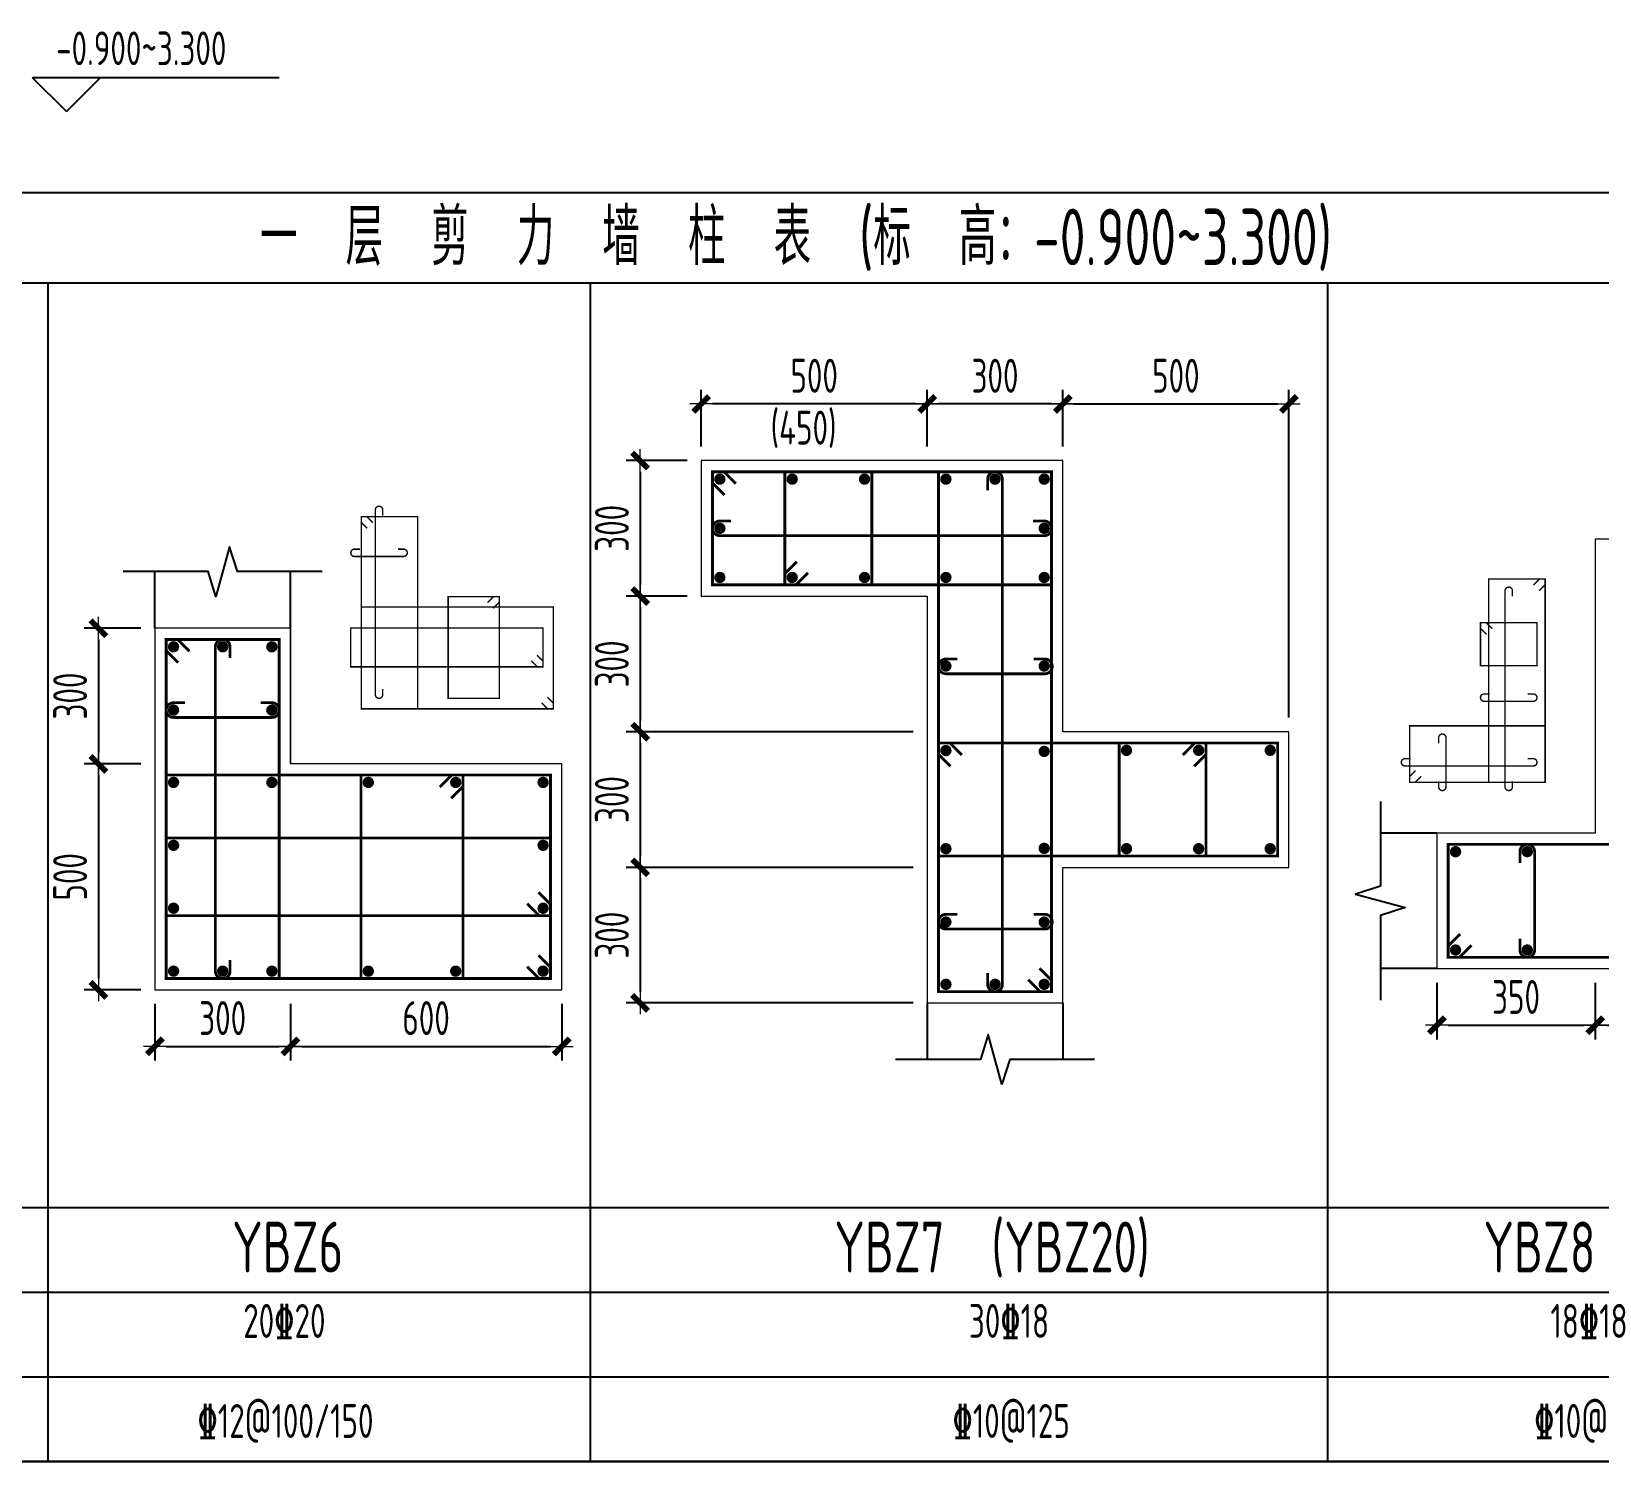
# Model space of a CAD drawing. Extents: x -144902 to 588294, y -160863 to 65494.
# Drawn here: x 16434 to 30311, y 22055 to 34711 of the extents above; entities that cross this region are included whole.
import ezdxf
from ezdxf.enums import TextEntityAlignment as Align

# ---------------------------------------------------------------- set-up
doc = ezdxf.new("R2010")
doc.units = 0
doc.header["$LTSCALE"] = 100
doc.layers.get('0').update_dxf_attribs({"linetype": 'CONTINUOUS'})
doc.layers.get('Defpoints').update_dxf_attribs({"linetype": 'CONTINUOUS'})
for name, color, linetype in [('DIM_ELEV', 3, 'CONTINUOUS'), ('Note', 7, 'CONTINUOUS'), ('TAB', 7, 'CONTINUOUS'), ('THIN', 7, 'CONTINUOUS')]:
    doc.layers.add(name, color=color, linetype=linetype)
for name, color, linetype, lineweight in [('PUB_TEXT', 141, 'CONTINUOUS', 5), ('REIN', 6, 'CONTINUOUS', 18), ('Z-柱大样外框', 7, 'ByLayer', 18), ('Z-详图标注', 3, 'CONTINUOUS', 18)]:
    doc.layers.add(name, color=color, linetype=linetype, lineweight=lineweight)
doc.styles.get("Standard").update_dxf_attribs({"font": 'tssdeng.shx', "width": 0.7, "bigfont": 'tssdchn.shx'})
doc.styles.add('TCCAD_Dimension', font='Tssdeng.shx', dxfattribs={"width": 0.7, "bigfont": 'tssdchn.shx'})
doc.dimstyles.new('TCCAD_25_100', dxfattribs={"dimtxt": 300, "dimasz": 100, "dimexe": 125, "dimexo": 125, "dimgap": 100, "dimtad": 1, "dimdec": 0, "dimlfac": 0.25, "dimzin": 0, "dimdsep": 46, "dimtxsty": 'TCCAD_Dimension', "dimblk": '_TCDBK25_100', "dimcen": 0, "dimclrt": 7, "dimadec": 0, "dimazin": 0, "dimtfac": 1, "dimtdec": 0, "dimtix": 1, "dimtmove": 2, "dimatfit": 3, "dimfxl": 1, "dimtolj": 1, "dimtzin": 0, "dimarcsym": 0})

# ---------------------------------------------------------------- blocks, each defined once
blk = doc.blocks.new('_TCDBK25_100')
blk.add_line((-1, 0), (1, 0))
at = {"const_width": 0.5}
blk.add_lwpolyline([(-0.7, -0.7), (0.7, 0.7)], dxfattribs=at)
blk = doc.blocks.new('*D23')
at = {"layer": 'Defpoints', "color": 0}
for p in [(17527, 29430), (17027, 28230), (17527, 28230)]:
    blk.add_point(p, dxfattribs=at)
at = {"layer": 'Z-详图标注', "color": 0, "lineweight": -2}
for p, q in [((17402, 29430), (16902, 29430)), ((17027, 29330), (17027, 28330)), ((17402, 28230), (16902, 28230))]:
    blk.add_line(p, q, dxfattribs=at)
at = {"layer": 'Z-详图标注', "color": 0, "lineweight": -2, "xscale": 100, "yscale": 100, "zscale": 100}
for p, rotation in [((17027, 29430), 90), ((17027, 28230), 270)]:
    blk.add_blockref('_TCDBK25_100', p, dxfattribs=dict(at, rotation=rotation))
at = {"layer": 'Z-详图标注', "color": 7, "insert": (16777, 28830), "char_height": 300, "attachment_point": 5, "rotation": 90, "style": 'TCCAD_Dimension'}
blk.add_mtext('\\A1;300', dxfattribs=at)
blk = doc.blocks.new('*D24')
at = {"layer": 'Defpoints', "color": 0}
for p in [(17527, 28230), (17027, 26230), (17527, 26230)]:
    blk.add_point(p, dxfattribs=at)
at = {"layer": 'Z-详图标注', "color": 0, "lineweight": -2}
for p, q in [((17402, 28230), (16902, 28230)), ((17027, 28130), (17027, 26330)), ((17402, 26230), (16902, 26230))]:
    blk.add_line(p, q, dxfattribs=at)
at = {"layer": 'Z-详图标注', "color": 0, "lineweight": -2, "xscale": 100, "yscale": 100, "zscale": 100}
for p, rotation in [((17027, 28230), 90), ((17027, 26230), 270)]:
    blk.add_blockref('_TCDBK25_100', p, dxfattribs=dict(at, rotation=rotation))
at = {"layer": 'Z-详图标注', "color": 7, "insert": (16777, 27230), "char_height": 300, "attachment_point": 5, "rotation": 90, "style": 'TCCAD_Dimension'}
blk.add_mtext('\\A1;500', dxfattribs=at)
blk = doc.blocks.new('*D25')
at = {"layer": 'Defpoints', "color": 0}
for p in [(17527, 26230), (18727, 26230), (18727, 25730)]:
    blk.add_point(p, dxfattribs=at)
at = {"layer": 'Z-详图标注', "color": 0, "lineweight": -2}
for p, q in [((17527, 26105), (17527, 25605)), ((18727, 26105), (18727, 25605)), ((17627, 25730), (18627, 25730))]:
    blk.add_line(p, q, dxfattribs=at)
at = {"layer": 'Z-详图标注', "color": 0, "lineweight": -2, "xscale": 100, "yscale": 100, "zscale": 100, "rotation": 180}
blk.add_blockref('_TCDBK25_100', (17527, 25730), dxfattribs=at)
at = {"layer": 'Z-详图标注', "color": 0, "lineweight": -2, "xscale": 100, "yscale": 100, "zscale": 100}
blk.add_blockref('_TCDBK25_100', (18727, 25730), dxfattribs=at)
at = {"layer": 'Z-详图标注', "color": 7, "insert": (18127, 25980), "char_height": 300, "attachment_point": 5, "style": 'TCCAD_Dimension'}
blk.add_mtext('\\A1;300', dxfattribs=at)
blk = doc.blocks.new('*D26')
at = {"layer": 'Defpoints', "color": 0}
for p in [(18727, 26230), (21127, 26230), (21127, 25730)]:
    blk.add_point(p, dxfattribs=at)
at = {"layer": 'Z-详图标注', "color": 0, "lineweight": -2}
for p, q in [((18727, 26105), (18727, 25605)), ((21127, 26105), (21127, 25605)), ((18827, 25730), (21027, 25730))]:
    blk.add_line(p, q, dxfattribs=at)
at = {"layer": 'Z-详图标注', "color": 0, "lineweight": -2, "xscale": 100, "yscale": 100, "zscale": 100, "rotation": 180}
blk.add_blockref('_TCDBK25_100', (18727, 25730), dxfattribs=at)
at = {"layer": 'Z-详图标注', "color": 0, "lineweight": -2, "xscale": 100, "yscale": 100, "zscale": 100}
blk.add_blockref('_TCDBK25_100', (21127, 25730), dxfattribs=at)
at = {"layer": 'Z-详图标注', "color": 7, "insert": (19927, 25980), "char_height": 300, "attachment_point": 5, "style": 'TCCAD_Dimension'}
blk.add_mtext('\\A1;600', dxfattribs=at)
blk = doc.blocks.new('*D27')
at = {"layer": 'Defpoints', "color": 0}
for p in [(24361, 31414), (24361, 30914), (25561, 30914)]:
    blk.add_point(p, dxfattribs=at)
at = {"layer": 'Z-详图标注', "color": 0, "lineweight": -2}
for p, q in [((24361, 31039), (24361, 31539)), ((25561, 31039), (25561, 31539)), ((25461, 31414), (24461, 31414))]:
    blk.add_line(p, q, dxfattribs=at)
at = {"layer": 'Z-详图标注', "color": 0, "lineweight": -2, "xscale": 100, "yscale": 100, "zscale": 100, "rotation": 180}
blk.add_blockref('_TCDBK25_100', (24361, 31414), dxfattribs=at)
at = {"layer": 'Z-详图标注', "color": 0, "lineweight": -2, "xscale": 100, "yscale": 100, "zscale": 100}
blk.add_blockref('_TCDBK25_100', (25561, 31414), dxfattribs=at)
at = {"layer": 'Z-详图标注', "color": 7, "insert": (24961, 31664), "char_height": 300, "attachment_point": 5, "style": 'TCCAD_Dimension'}
blk.add_mtext('\\A1;300', dxfattribs=at)
blk = doc.blocks.new('*D28')
at = {"layer": 'Defpoints', "color": 0}
for p in [(22361, 31414), (22361, 30914), (24361, 30914)]:
    blk.add_point(p, dxfattribs=at)
at = {"layer": 'Z-详图标注', "color": 0, "lineweight": -2}
for p, q in [((22361, 31039), (22361, 31539)), ((24361, 31039), (24361, 31539)), ((24261, 31414), (22461, 31414))]:
    blk.add_line(p, q, dxfattribs=at)
at = {"layer": 'Z-详图标注', "color": 0, "lineweight": -2, "xscale": 100, "yscale": 100, "zscale": 100, "rotation": 180}
blk.add_blockref('_TCDBK25_100', (22361, 31414), dxfattribs=at)
at = {"layer": 'Z-详图标注', "color": 0, "lineweight": -2, "xscale": 100, "yscale": 100, "zscale": 100}
blk.add_blockref('_TCDBK25_100', (24361, 31414), dxfattribs=at)
at = {"layer": 'Z-详图标注', "color": 7, "insert": (23361, 31664), "char_height": 300, "attachment_point": 5, "style": 'TCCAD_Dimension'}
blk.add_mtext('\\A1;500', dxfattribs=at)
blk = doc.blocks.new('*D29')
at = {"layer": 'Defpoints', "color": 0}
for p in [(28871, 26417), (30271, 26417), (30271, 25917)]:
    blk.add_point(p, dxfattribs=at)
at = {"layer": 'Z-详图标注', "color": 0, "lineweight": -2}
for p, q in [((28871, 26292), (28871, 25792)), ((30271, 26292), (30271, 25792)), ((28971, 25917), (30171, 25917))]:
    blk.add_line(p, q, dxfattribs=at)
at = {"layer": 'Z-详图标注', "color": 0, "lineweight": -2, "xscale": 100, "yscale": 100, "zscale": 100, "rotation": 180}
blk.add_blockref('_TCDBK25_100', (28871, 25917), dxfattribs=at)
at = {"layer": 'Z-详图标注', "color": 0, "lineweight": -2, "xscale": 100, "yscale": 100, "zscale": 100}
blk.add_blockref('_TCDBK25_100', (30271, 25917), dxfattribs=at)
at = {"layer": 'Z-详图标注', "color": 7, "insert": (29571, 26167), "char_height": 300, "attachment_point": 5, "style": 'TCCAD_Dimension'}
blk.add_mtext('\\A1;350', dxfattribs=at)
blk = doc.blocks.new('*D30')
at = {"layer": 'Defpoints', "color": 0}
for p in [(30271, 26417), (31471, 26417), (31471, 25917)]:
    blk.add_point(p, dxfattribs=at)
at = {"layer": 'Z-详图标注', "color": 0, "lineweight": -2}
for p, q in [((30271, 26292), (30271, 25792)), ((31471, 26292), (31471, 25792)), ((30371, 25917), (31371, 25917))]:
    blk.add_line(p, q, dxfattribs=at)
at = {"layer": 'Z-详图标注', "color": 0, "lineweight": -2, "xscale": 100, "yscale": 100, "zscale": 100, "rotation": 180}
blk.add_blockref('_TCDBK25_100', (30271, 25917), dxfattribs=at)
at = {"layer": 'Z-详图标注', "color": 0, "lineweight": -2, "xscale": 100, "yscale": 100, "zscale": 100}
blk.add_blockref('_TCDBK25_100', (31471, 25917), dxfattribs=at)
at = {"layer": 'Z-详图标注', "color": 7, "insert": (30871, 26167), "char_height": 300, "attachment_point": 5, "style": 'TCCAD_Dimension'}
blk.add_mtext('\\A1;300', dxfattribs=at)
blk = doc.blocks.new('*D142')
at = {"layer": 'Defpoints', "color": 0}
for p in [(22361, 30914), (21821, 29714), (22361, 29714)]:
    blk.add_point(p, dxfattribs=at)
at = {"layer": 'Z-详图标注', "color": 0, "lineweight": -2}
for p, q in [((22236, 30914), (21696, 30914)), ((21821, 30814), (21821, 29814)), ((22236, 29714), (21696, 29714))]:
    blk.add_line(p, q, dxfattribs=at)
at = {"layer": 'Z-详图标注', "color": 0, "lineweight": -2, "xscale": 100, "yscale": 100, "zscale": 100}
for p, rotation in [((21821, 30914), 90), ((21821, 29714), 270)]:
    blk.add_blockref('_TCDBK25_100', p, dxfattribs=dict(at, rotation=rotation))
at = {"layer": 'Z-详图标注', "color": 7, "insert": (21571, 30314), "char_height": 300, "attachment_point": 5, "rotation": 90, "style": 'TCCAD_Dimension'}
blk.add_mtext('\\A1;300', dxfattribs=at)
blk = doc.blocks.new('*D143')
at = {"layer": 'Defpoints', "color": 0}
for p in [(22361, 29714), (21821, 28514), (24361, 28514)]:
    blk.add_point(p, dxfattribs=at)
at = {"layer": 'Z-详图标注', "color": 0, "lineweight": -2}
for p, q in [((22236, 29714), (21696, 29714)), ((21821, 29614), (21821, 28614)), ((24236, 28514), (21696, 28514))]:
    blk.add_line(p, q, dxfattribs=at)
at = {"layer": 'Z-详图标注', "color": 0, "lineweight": -2, "xscale": 100, "yscale": 100, "zscale": 100}
for p, rotation in [((21821, 29714), 90), ((21821, 28514), 270)]:
    blk.add_blockref('_TCDBK25_100', p, dxfattribs=dict(at, rotation=rotation))
at = {"layer": 'Z-详图标注', "color": 7, "insert": (21571, 29114), "char_height": 300, "attachment_point": 5, "rotation": 90, "style": 'TCCAD_Dimension'}
blk.add_mtext('\\A1;300', dxfattribs=at)
blk = doc.blocks.new('*D144')
at = {"layer": 'Defpoints', "color": 0}
for p in [(24361, 28514), (21821, 27314), (24361, 27314)]:
    blk.add_point(p, dxfattribs=at)
at = {"layer": 'Z-详图标注', "color": 0, "lineweight": -2}
for p, q in [((24236, 28514), (21696, 28514)), ((21821, 28414), (21821, 27414)), ((24236, 27314), (21696, 27314))]:
    blk.add_line(p, q, dxfattribs=at)
at = {"layer": 'Z-详图标注', "color": 0, "lineweight": -2, "xscale": 100, "yscale": 100, "zscale": 100}
for p, rotation in [((21821, 28514), 90), ((21821, 27314), 270)]:
    blk.add_blockref('_TCDBK25_100', p, dxfattribs=dict(at, rotation=rotation))
at = {"layer": 'Z-详图标注', "color": 7, "insert": (21571, 27914), "char_height": 300, "attachment_point": 5, "rotation": 90, "style": 'TCCAD_Dimension'}
blk.add_mtext('\\A1;300', dxfattribs=at)
blk = doc.blocks.new('*D145')
at = {"layer": 'Defpoints', "color": 0}
for p in [(24361, 27314), (21821, 26114), (24361, 26114)]:
    blk.add_point(p, dxfattribs=at)
at = {"layer": 'Z-详图标注', "color": 0, "lineweight": -2}
for p, q in [((24236, 27314), (21696, 27314)), ((21821, 27214), (21821, 26214)), ((24236, 26114), (21696, 26114))]:
    blk.add_line(p, q, dxfattribs=at)
at = {"layer": 'Z-详图标注', "color": 0, "lineweight": -2, "xscale": 100, "yscale": 100, "zscale": 100}
for p, rotation in [((21821, 27314), 90), ((21821, 26114), 270)]:
    blk.add_blockref('_TCDBK25_100', p, dxfattribs=dict(at, rotation=rotation))
at = {"layer": 'Z-详图标注', "color": 7, "insert": (21571, 26714), "char_height": 300, "attachment_point": 5, "rotation": 90, "style": 'TCCAD_Dimension'}
blk.add_mtext('\\A1;300', dxfattribs=at)
blk = doc.blocks.new('*D146')
at = {"layer": 'Defpoints', "color": 0}
for p in [(27561, 31414), (25561, 30914), (27561, 28514)]:
    blk.add_point(p, dxfattribs=at)
at = {"layer": 'Z-详图标注', "color": 0, "lineweight": -2}
for p, q in [((25561, 31039), (25561, 31539)), ((27561, 28639), (27561, 31539)), ((25661, 31414), (27461, 31414))]:
    blk.add_line(p, q, dxfattribs=at)
at = {"layer": 'Z-详图标注', "color": 0, "lineweight": -2, "xscale": 100, "yscale": 100, "zscale": 100, "rotation": 180}
blk.add_blockref('_TCDBK25_100', (25561, 31414), dxfattribs=at)
at = {"layer": 'Z-详图标注', "color": 0, "lineweight": -2, "xscale": 100, "yscale": 100, "zscale": 100}
blk.add_blockref('_TCDBK25_100', (27561, 31414), dxfattribs=at)
at = {"layer": 'Z-详图标注', "color": 7, "insert": (26561, 31664), "char_height": 300, "attachment_point": 5, "style": 'TCCAD_Dimension'}
blk.add_mtext('\\A1;500', dxfattribs=at)

msp = doc.modelspace()

# ---------------------------------------------------------------- linework, layer by layer
at = {"layer": 'DIM_ELEV'}
for p, q in [((16744.148, 34000.969), (16444.148, 34300.969)), ((18625.449, 34300.969), (16444.148, 34300.969)), ((16744.148, 34000.969), (17044.148, 34300.969))]:
    msp.add_line(p, q, dxfattribs=at)
at = {"layer": 'REIN', "color": 210, "elevation": 0}
for points, const_width in [([(22567.403, 30607.9), (22461.337, 30713.966), (22461.337, 30813.966), (25461.337, 30813.966), (25461.337, 29813.966), (22461.337, 29813.966), (22461.337, 30813.966), (22561.337, 30813.966), (22667.403, 30707.9)], 25), ([(25355.271, 26420.075), (25461.337, 26314.009), (25461.337, 26214.009), (24461.337, 26214.009), (24461.337, 30813.966), (25461.337, 30813.966), (25461.337, 26214.009), (25361.337, 26214.009), (25255.271, 26320.075)], 25), ([(19406.375, 30313.864), (19353.342, 30366.897), (19353.342, 30416.897), (19853.342, 30416.897), (19853.342, 28716.897), (19353.342, 28716.897), (19353.342, 30416.897), (19403.342, 30416.897), (19456.375, 30363.864)], 12.5), ([(29725.945, 29812.98), (29778.978, 29866.013), (29828.978, 29866.013), (29828.978, 28066.013), (29328.978, 28066.013), (29328.978, 29866.013), (29828.978, 29866.013), (29828.978, 29816.013), (29775.945, 29762.98)], 12.5), ([(21000.309, 28819.93), (21053.342, 28766.897), (21053.342, 28716.897), (19353.342, 28716.897), (19353.342, 29616.897), (21053.342, 29616.897), (21053.342, 28716.897), (21003.342, 28716.897), (20950.309, 28769.93)], 12.5), ([(17733.389, 29124.389), (17627.323, 29230.455), (17627.323, 29330.455), (18627.323, 29330.455), (18627.323, 26330.455), (17627.323, 26330.455), (17627.323, 29330.455), (17727.323, 29330.455), (17833.389, 29224.389)], 25), ([(28732.011, 28119.046), (28678.978, 28066.013), (28628.978, 28066.013), (28628.978, 28566.013), (29828.978, 28566.013), (29828.978, 28066.013), (28628.978, 28066.013), (28628.978, 28116.013), (28682.011, 28169.046)], 12.5), ([(24567.403, 28207.943), (24461.337, 28314.009), (24461.337, 28414.009), (27461.337, 28414.009), (27461.337, 27414.009), (24461.337, 27414.009), (24461.337, 28414.009), (24561.337, 28414.009), (24667.403, 28307.943)], 25), ([(20921.257, 26536.521), (21027.323, 26430.455), (21027.323, 26330.455), (17627.323, 26330.455), (17627.323, 28130.455), (21027.323, 28130.455), (21027.323, 26330.455), (20927.323, 26330.455), (20821.257, 26436.521)], 25), ([(29177.145, 26623.492), (29071.079, 26517.426), (28971.079, 26517.426), (28971.079, 27517.426), (31371.079, 27517.426), (31371.079, 26517.426), (28971.079, 26517.426), (28971.079, 26617.426), (29077.145, 26723.492)], 25)]:
    msp.add_lwpolyline(points, dxfattribs=dict(at, const_width=const_width))
at = {"layer": 'REIN', "color": 6, "elevation": 0}
for points, const_width in [([(23307.403, 29920.032), (23201.337, 29813.966), (23101.337, 29813.966), (23101.337, 30813.966), (23871.337, 30813.966), (23871.337, 29813.966), (23101.337, 29813.966), (23101.337, 29913.966), (23207.403, 30020.032)], 25), ([(20470.864, 29656.641), (20523.897, 29709.674), (20573.897, 29709.674), (20573.897, 28809.674), (20122.23, 28809.674), (20122.23, 29709.674), (20573.897, 29709.674), (20573.897, 29659.674), (20520.864, 29606.641)], 12.5), ([(20907.531, 29191.041), (20960.564, 29138.008), (20960.564, 29088.008), (19260.564, 29088.008), (19260.564, 29431.341), (20960.564, 29431.341), (20960.564, 29088.008), (20910.564, 29088.008), (20857.531, 29141.041)], 12.5), ([(29309.511, 29375.48), (29256.478, 29428.513), (29256.478, 29478.513), (29756.478, 29478.513), (29756.478, 29098.513), (29256.478, 29098.513), (29256.478, 29478.513), (29306.478, 29478.513), (29359.511, 29425.48)], 12.5), ([(26622.124, 28307.943), (26728.19, 28414.009), (26828.19, 28414.009), (26828.19, 27414.009), (26059.419, 27414.009), (26059.419, 28414.009), (26828.19, 28414.009), (26828.19, 28314.009), (26722.124, 28207.943)], 25), ([(20047.923, 28024.389), (20153.99, 28130.455), (20253.99, 28130.455), (20253.99, 26330.455), (19350.656, 26330.455), (19350.656, 28130.455), (20253.99, 28130.455), (20253.99, 28030.455), (20147.923, 27924.389)], 25), ([(20921.257, 27093.188), (21027.323, 26987.122), (21027.323, 26887.122), (17627.323, 26887.122), (17627.323, 27573.788), (21027.323, 27573.788), (21027.323, 26887.122), (20927.323, 26887.122), (20821.257, 26993.188)], 25)]:
    msp.add_lwpolyline(points, dxfattribs=dict(at, const_width=const_width))
for points, const_width in [([(24896.337, 30648.966), (24896.337, 30748.966, -1), (25026.337, 30748.966), (25026.337, 26279.009, -1), (24896.337, 26279.009), (24896.337, 26379.009)], 25), ([(19543.064, 28892.174), (19543.064, 28842.174, -1), (19478.064, 28842.174), (19478.064, 30477.174, -1), (19543.064, 30477.174), (19543.064, 30427.174)], 12.5), ([(25296.337, 30378.966), (25396.337, 30378.966, -1), (25396.337, 30248.966), (22526.337, 30248.966, -1), (22526.337, 30378.966), (22626.337, 30378.966)], 25), ([(19678.064, 30129.674), (19728.064, 30129.674, -1), (19728.064, 30064.674), (19293.064, 30064.674, -1), (19293.064, 30129.674), (19343.064, 30129.674)], 12.5), ([(29538.978, 28076.013), (29538.978, 28026.013, -1), (29473.978, 28026.013), (29473.978, 29761.013, -1), (29538.978, 29761.013), (29538.978, 29711.013)], 12.5), ([(18192.323, 26495.455), (18192.323, 26395.455, -1), (18062.323, 26395.455), (18062.323, 29265.455, -1), (18192.323, 29265.455), (18192.323, 29165.455)], 25), ([(25302.164, 29156.976), (25402.164, 29156.976, -1), (25402.164, 29026.976), (24526.337, 29026.976, -1), (24526.337, 29156.976), (24626.337, 29156.976)], 25), ([(18462.323, 28770.455), (18562.323, 28770.455, -1), (18562.323, 28640.455), (17692.323, 28640.455, -1), (17692.323, 28770.455), (17792.323, 28770.455)], 25), ([(29673.978, 28848.513), (29723.978, 28848.513, -1), (29723.978, 28783.513), (29288.978, 28783.513, -1), (29288.978, 28848.513), (29338.978, 28848.513)], 12.5), ([(28886.478, 28411.013), (28886.478, 28461.013, -1), (28951.478, 28461.013), (28951.478, 28026.013, -1), (28886.478, 28026.013), (28886.478, 28076.013)], 12.5), ([(29673.978, 28276.013), (29723.978, 28276.013, -1), (29723.978, 28211.013), (28588.978, 28211.013, -1), (28588.978, 28276.013), (28638.978, 28276.013)], 12.5), ([(29605.649, 27352.426), (29605.649, 27452.426, -1), (29735.649, 27452.426), (29735.649, 26582.426, -1), (29605.649, 26582.426), (29605.649, 26682.426)], 25), ([(25302.164, 26897.747), (25402.164, 26897.747, -1), (25402.164, 26767.747), (24526.337, 26767.747, -1), (24526.337, 26897.747), (24626.337, 26897.747)], 25)]:
    msp.add_lwpolyline(points, format="xyb", dxfattribs=dict(at, const_width=const_width))
at = {"layer": 'REIN', "color": 6, "const_width": 50, "elevation": 0}
for points in [[(22501.337, 30748.966, 1), (22551.337, 30748.966, 1)], [(23141.337, 30748.966, 1), (23191.337, 30748.966, 1)], [(23781.337, 30748.966, 1), (23831.337, 30748.966, 1)], [(24501.337, 30748.966, 1), (24551.337, 30748.966, 1)], [(24936.337, 30748.966, 1), (24986.337, 30748.966, 1)], [(25371.337, 30748.966, 1), (25421.337, 30748.966, 1)], [(22501.337, 30313.966, 1), (22551.337, 30313.966, 1)], [(25371.337, 30313.966, 1), (25421.337, 30313.966, 1)], [(22501.337, 29878.966, 1), (22551.337, 29878.966, 1)], [(23141.337, 29878.966, 1), (23191.337, 29878.966, 1)], [(23781.337, 29878.966, 1), (23831.337, 29878.966, 1)], [(24501.337, 29878.966, 1), (24551.337, 29878.966, 1)], [(25371.337, 29878.966, 1), (25421.337, 29878.966, 1)], [(17667.323, 29265.455, 1), (17717.323, 29265.455, 1)], [(18102.323, 29265.455, 1), (18152.323, 29265.455, 1)], [(18537.323, 29265.455, 1), (18587.323, 29265.455, 1)], [(24501.337, 29094.975, 1), (24551.337, 29094.975, 1)], [(25371.337, 29094.975, 1), (25421.337, 29094.975, 1)], [(17667.323, 28705.455, 1), (17717.323, 28705.455, 1)], [(18537.323, 28705.455, 1), (18587.323, 28705.455, 1)], [(24501.337, 28347.395, 1), (24551.337, 28347.395, 1)], [(25371.337, 28339.592, 1), (25421.337, 28339.592, 1)], [(26099.419, 28349.009, 1), (26149.419, 28349.009, 1)], [(26738.19, 28349.009, 1), (26788.19, 28349.009, 1)], [(27371.337, 28349.009, 1), (27421.337, 28349.009, 1)], [(17667.323, 28065.455, 1), (17717.323, 28065.455, 1)], [(18537.323, 28065.455, 1), (18587.323, 28065.455, 1)], [(19390.656, 28065.455, 1), (19440.656, 28065.455, 1)], [(20163.99, 28065.455, 1), (20213.99, 28065.455, 1)], [(20937.323, 28065.455, 1), (20987.323, 28065.455, 1)], [(17667.323, 27508.788, 1), (17717.323, 27508.788, 1)], [(20937.323, 27508.788, 1), (20987.323, 27508.788, 1)], [(24501.337, 27479.009, 1), (24551.337, 27479.009, 1)], [(25371.337, 27482.078, 1), (25421.337, 27482.078, 1)], [(26099.419, 27479.009, 1), (26149.419, 27479.009, 1)], [(26738.19, 27479.009, 1), (26788.19, 27479.009, 1)], [(27371.337, 27479.009, 1), (27421.337, 27479.009, 1)], [(29036.079, 27427.426, 1), (29036.079, 27477.426, 1)], [(29670.649, 27427.426, 1), (29670.649, 27477.426, 1)], [(17667.323, 26952.122, 1), (17717.323, 26952.122, 1)], [(20937.323, 26952.122, 1), (20987.323, 26952.122, 1)], [(24501.337, 26829.484, 1), (24551.337, 26829.484, 1)], [(25371.337, 26829.484, 1), (25421.337, 26829.484, 1)], [(29036.079, 26557.426, 1), (29036.079, 26607.426, 1)], [(29670.649, 26557.426, 1), (29670.649, 26607.426, 1)], [(17667.323, 26395.455, 1), (17717.323, 26395.455, 1)], [(18102.323, 26395.455, 1), (18152.323, 26395.455, 1)], [(18537.323, 26395.455, 1), (18587.323, 26395.455, 1)], [(19390.656, 26395.455, 1), (19440.656, 26395.455, 1)], [(20163.99, 26395.455, 1), (20213.99, 26395.455, 1)], [(20937.323, 26395.455, 1), (20987.323, 26395.455, 1)], [(24501.337, 26279.009, 1), (24551.337, 26279.009, 1)], [(24936.337, 26279.009, 1), (24986.337, 26279.009, 1)], [(25371.337, 26279.009, 1), (25421.337, 26279.009, 1)]]:
    msp.add_lwpolyline(points, format="xyb", close=True, dxfattribs=at)
at = {"layer": 'TAB'}
for p, q in [((-17424.423, 33284.18), (55061.431, 33284.18, 0)), ((-15624.423, 32485.815), (55061.431, 32485.815, 0)), ((16579.537, 32485.815), (16579.537, 22055.238, 0)), ((21378.272, 32485.815), (21378.272, 22055.238, 0)), ((27901.982, 32485.815, 0), (27901.982, 22055.238, 0)), ((-17424.423, 24305.238, 0), (55061.431, 24305.238, 0)), ((-17424.423, 23555.238, 0), (55061.431, 23555.238, 0)), ((-17424.423, 22805.238, 0), (55061.431, 22805.238, 0)), ((55061.431, 22055.238, 0), (-17424.423, 22055.238, 0)), ((-17424.423, 22055.238, 0), (55061.431, 22055.238, 0))]:
    msp.add_line(p, q, dxfattribs=at)
at = {"layer": 'THIN'}
for p, q in [((17527.323, 29430.455, 0), (17527.323, 29930.455, 0)), ((18727.323, 29430.455, 0), (18727.323, 29930.455, 0)), ((28871.079, 27617.426, 0), (28371.079, 27617.426, 0)), ((28871.079, 26417.426, 0), (28371.079, 26417.426, 0)), ((24361.337, 26114.009, 0), (24361.337, 25614.009, 0)), ((25561.337, 26114.009, 0), (25561.337, 25614.009, 0))]:
    msp.add_line(p, q, dxfattribs=at)
at = {"layer": 'THIN', "elevation": 0}
for points in [[(19007.323, 29930.455), (18257.323, 29930.455), (18187.323, 30150.455), (18067.323, 29710.455), (17997.323, 29930.455), (17247.323, 29930.455)], [(28371.079, 27897.426), (28371.079, 27147.426), (28151.079, 27077.426), (28591.079, 26957.426), (28371.079, 26887.426), (28371.079, 26137.426)], [(25841.337, 25614.009), (25091.337, 25614.009), (25021.337, 25394.009), (24901.337, 25834.009), (24831.337, 25614.009), (24081.337, 25614.009)]]:
    msp.add_lwpolyline(points, dxfattribs=at)
at = {"layer": 'Z-柱大样外框', "color": 1, "elevation": 0}
for points in [[(24361.337, 26114.009), (25561.337, 26114.009), (25561.337, 27314.009), (27561.337, 27314.009), (27561.337, 28514.009), (25561.337, 28514.009), (25561.337, 30913.966), (22361.337, 30913.966), (22361.337, 29713.966), (24361.337, 29713.966)], [(28871.079, 26417.426), (31471.079, 26417.426), (31471.079, 30217.426), (30271.079, 30217.426), (30271.079, 27617.426), (28871.079, 27617.426), (28871.079, 26417.426)], [(18727.323, 28230.455), (18727.323, 29430.455), (17527.323, 29430.455), (17527.323, 26230.455), (21127.323, 26230.455), (21127.323, 28230.455), (18727.323, 28230.455), (18727.323, 29430.455)]]:
    msp.add_lwpolyline(points, close=True, dxfattribs=at)

# ---------------------------------------------------------------- texts
at = {"layer": 'Note', "color": 7, "width": 0.7}
msp.add_text(' 一  层  剪  力  墙  柱  表  (标  高：-0.900~3.300)', height=500, dxfattribs=at).set_placement((23093.142, 32894.934, 0), align=Align.MIDDLE)
at = {"layer": 'PUB_TEXT', "width": 0.705882}
msp.add_text('-0.900~3.300', height=297.5, dxfattribs=at).set_placement((16653.48, 34412.877))
at = {"layer": 'TAB', "width": 0.7}
for s, p in [('YBZ6', (18702.242, 23954.117, 0)), ('YBZ7', (24026.926, 23954.117, 0)), ('(YBZ20)', (25629.485, 23954.117, 0)), ('YBZ8', (29778.486, 23954.117, 0))]:
    msp.add_text(s, height=450, dxfattribs=at).set_placement(p, align=Align.MIDDLE_CENTER)
at = {"layer": 'TAB', "color": 7, "width": 0.7}
for s, p in [('20%%13220', (18309.052, 23060.282, 0)), ('30%%13218', (24730.002, 23060.282, 0)), ('18%%13218', (29875.93, 23060.282, 0))]:
    msp.add_text(s, height=300, dxfattribs=at).set_placement(p, align=Align.BOTTOM_LEFT)
for s, p in [('%%13212@100/150', (18683.185, 22415.248, 0)), ('%%13210@125', (25104.134, 22415.248, 0)), ('%%13210@125', (30250.062, 22415.248, 0))]:
    msp.add_text(s, height=300, dxfattribs=at).set_placement(p, align=Align.MIDDLE_CENTER)
at = {"layer": 'Z-详图标注', "color": 7, "style": 'TCCAD_Dimension', "width": 0.7}
msp.add_text('(450)', height=300, dxfattribs=at).set_placement((22975.173, 31054.695))

# ---------------------------------------------------------------- dimensions: what is measured, and where the dimension line sits
at = {"layer": 'Z-详图标注'}
for base, p1, p2, angle, picture, middle in [((22361.337, 31413.966, 0), (24361.337, 30913.966, 0), (22361.337, 30913.966, 0), 180, '*D28', (23361.337, 31663.966, 0)), ((24361.337, 31413.966, 0), (25561.337, 30913.966, 0), (24361.337, 30913.966, 0), 180, '*D27', (24961.337, 31663.966, 0)), ((21821.4, 29713.966, 0), (22361.337, 30913.966, 0), (22361.337, 29713.966, 0), 90, '*D142', (21571.4, 30313.966, 0)), ((21821.4, 28514.009, 0), (22361.337, 29713.966, 0), (24361.337, 28514.009, 0), 90, '*D143', (21571.4, 29113.988, 0)), ((17027.323, 28230.455, 0), (17527.323, 29430.455, 0), (17527.323, 28230.455, 0), 270, '*D23', (16777.323, 28830.455, 0)), ((21821.4, 27314.009, 0), (24361.337, 28514.009, 0), (24361.337, 27314.009, 0), 90, '*D144', (21571.4, 27914.009, 0)), ((17027.323, 26230.455, 0), (17527.323, 28230.455, 0), (17527.323, 26230.455, 0), 270, '*D24', (16777.323, 27230.455, 0)), ((21821.4, 26114.009, 0), (24361.337, 27314.009, 0), (24361.337, 26114.009, 0), 90, '*D145', (21571.4, 26714.009, 0))]:
    dim = msp.add_linear_dim(base=base, p1=p1, p2=p2, angle=angle, dimstyle='TCCAD_25_100', dxfattribs=at)
    dim.commit()
    dim.dimension.update_dxf_attribs({"geometry": picture, "text_midpoint": middle})
for base, p1, p2, picture, middle in [((27561.337, 31413.966, 0), (25561.337, 30913.966, 0), (27561.337, 28514.009, 0), '*D146', (26561.337, 31663.966, 0)), ((30271.079, 25917.426, 0), (28871.079, 26417.426, 0), (30271.079, 26417.426, 0), '*D29', (29571.079, 26167.426, 0)), ((31471.079, 25917.426, 0), (30271.079, 26417.426, 0), (31471.079, 26417.426, 0), '*D30', (30871.079, 26167.426, 0)), ((18727.323, 25730.455, 0), (17527.323, 26230.455, 0), (18727.323, 26230.455, 0), '*D25', (18127.323, 25980.455, 0)), ((21127.323, 25730.455, 0), (18727.323, 26230.455, 0), (21127.323, 26230.455, 0), '*D26', (19927.323, 25980.455, 0))]:
    dim = msp.add_linear_dim(base=base, p1=p1, p2=p2, dimstyle='TCCAD_25_100', dxfattribs=at)
    dim.commit()
    dim.dimension.update_dxf_attribs({"geometry": picture, "text_midpoint": middle})

doc.saveas('drawing.dxf')
